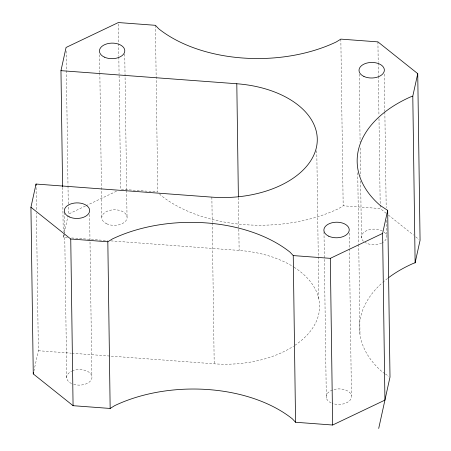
<?xml version="1.0" encoding="UTF-8"?>
<svg xmlns="http://www.w3.org/2000/svg" width="451" height="451" viewBox="0 0 451 451"><rect width="100%" height="100%" fill="white"/><g stroke="black" fill="none" stroke-linecap="round" stroke-linejoin="round"><path stroke-width="0.34" stroke-dasharray="2.25 1.69" d="M33.864 371.19L38.363 350.726L36.435 212.883M67.498 237.649L63.298 237.339L63.743 235.292M64.346 232.564L68.095 215.51M386.248 213.346L380.249 208.554L343.172 205.797L338.588 208.633A126.748 77.86 -0.8 0 1 160.968 195.407L158.673 192.966M85.402 206.039L68.394 214.146L68.27 205.002M86.034 205.741L116.899 191.027M71.703 237.965L107.428 240.625M110.935 240.885L239.131 250.429A92.951 57.097 -0.8 0 1 293.511 266.868M38.363 350.726L71.286 353.178M71.985 353.229L214.197 363.816A92.951 57.097 -0.8 0 0 293.624 346.142M384.861 373.665L382.578 372.165A126.748 77.86 -0.8 0 1 382.256 282.828M385.43 374.042L388.858 376.297M388.429 215.082L413.522 235.106M415.704 236.848L418.973 239.458M384.325 74.049L384.85 111.324M384.855 112.028L386.191 207.674M386.372 220.33L386.586 235.805M377.921 41.881L378.203 62.272M378.214 62.977L378.389 75.638M378.4 76.337L378.953 115.721M378.992 118.534L380.187 204.337M380.199 205.042L380.249 208.554M359.154 74.133L360.107 142.353M360.186 147.979L360.58 176.11M360.648 181.031L361.443 237.998M357.739 172.761L358.731 243.794M358.737 244.498L359.994 334.518M349.181 233.122L351.453 395.578M340.843 39.119L343.172 205.797M323.993 231.797L326.31 397.771M316.782 150.685L318.259 256.174M318.265 256.878L318.857 299.075M238.393 197.685L239.131 250.429M211.869 197.138L212.224 222.456M212.235 223.16L214.197 363.816M155.432 25.312L157.754 191.985L120.682 189.228L119.081 74.59M124.752 54.019L126.646 189.753M126.658 190.457L127.019 216.474M118.376 23.954L118.641 42.946M118.647 43.646L118.827 56.307M118.833 57.012L119.07 73.891M99.586 54.808L99.834 72.391M99.846 73.09L101.875 218.673M89.625 214.496L91.886 376.247M66.117 50.986L66.382 69.973M66.393 70.677L67.994 185.31M68.005 186.015L68.259 204.297M64.425 212.472L64.707 232.863M64.718 233.567L66.742 378.445M62.599 187.402L63.219 231.713M63.258 234.526L63.298 237.339M36.086 187.565L36.396 210.07M334.073 389.512A12.673 7.785 -0.8 0 1 351.509 397.201A12.673 7.785 -0.8 0 1 332.218 403.357M331.13 402.901A12.673 7.785 -0.8 0 1 332.872 389.867M384.094 232.096A12.673 7.785 -0.8 0 1 382.335 242.706M381.693 243.033A12.673 7.785 -0.8 0 1 365.017 242.463M363.45 241.296A12.673 7.785 -0.8 0 1 366.336 230.777A12.673 7.785 -0.8 0 1 383.575 231.707M72.171 370.976A12.673 7.785 -0.8 0 1 88.689 372.024A12.673 7.785 -0.8 0 1 89.067 382.234A12.673 7.785 -0.8 0 1 72.65 384.026M71.562 383.575A12.673 7.785 -0.8 0 1 71.636 371.218M294.091 267.24A92.951 57.097 -0.8 0 1 294.21 345.759M382.786 282.36A126.748 77.86 -0.8 0 1 387.792 278.261M106.695 223.803A12.673 7.785 -0.8 0 0 127.007 218.51A12.673 7.785 -0.8 0 0 109.638 210.408A12.673 7.785 -0.8 0 0 106.695 223.803"/><path stroke-width="0.68" d="M60.97 70.66L66.066 47.468L118.354 22.55L155.432 25.312L158.639 28.729A126.748 77.86 -0.8 0 0 336.26 41.954L340.843 39.119L377.921 41.881L417.739 73.654L412.795 96.125L410.962 96.728A126.748 77.86 -0.8 0 0 380.249 205.487L387.674 210.375L382.606 233.426L384.934 400.105L332.646 425.022L295.568 422.26L292.361 418.844A126.748 77.86 -0.8 0 0 114.74 405.618L110.157 408.454L73.079 405.691L33.261 373.918L30.933 207.24L36.035 184.047L211.869 197.138A92.951 57.097 -0.8 0 0 316.439 147.308A92.951 57.097 -0.8 0 0 236.803 83.756L60.97 70.66L62.588 186.703M33.261 373.918L33.56 372.554M378.699 428.45L390.002 377.053L387.674 210.375M388.948 277.388A126.748 77.86 -0.8 0 1 413.291 263.407L415.123 262.803L420.067 240.332L417.739 73.654M30.933 207.24L70.751 239.013L107.828 241.775L112.412 238.94A126.748 77.86 -0.8 0 1 290.032 252.165L293.246 255.582L295.568 422.26M293.246 255.582L330.318 258.344L382.606 233.426M412.795 96.125L415.123 262.803M330.318 258.344L332.646 425.022M236.803 83.756L238.382 196.98M107.828 241.775L110.157 408.454M70.751 239.013L73.079 405.691M36.035 184.047L36.052 185.451M363.934 76.45A12.673 7.785 -0.8 0 0 384.246 71.162A12.673 7.785 -0.8 0 0 366.877 63.061A12.673 7.785 -0.8 0 0 363.934 76.45M328.802 236.223A12.673 7.785 -0.8 0 0 349.113 230.935A12.673 7.785 -0.8 0 0 331.744 222.833A12.673 7.785 -0.8 0 0 328.802 236.223M104.367 57.125A12.673 7.785 -0.8 0 0 124.679 51.831A12.673 7.785 -0.8 0 0 107.315 43.736A12.673 7.785 -0.8 0 0 104.367 57.125M69.234 216.897A12.673 7.785 -0.8 0 0 89.546 211.604A12.673 7.785 -0.8 0 0 72.177 203.508A12.673 7.785 -0.8 0 0 69.234 216.897"/></g></svg>
